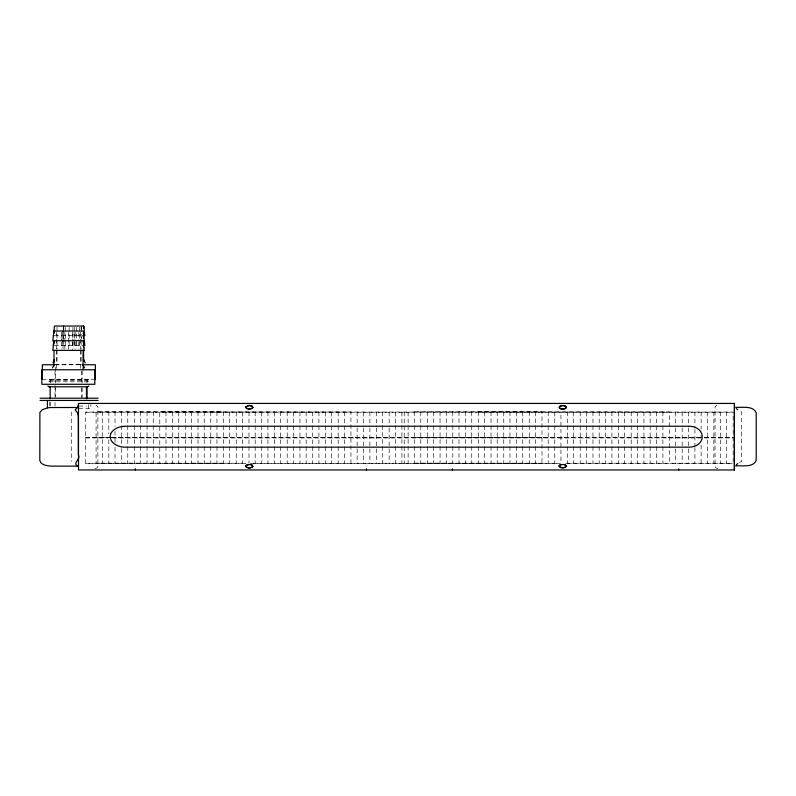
<?xml version="1.0" encoding="UTF-8"?>
<svg xmlns="http://www.w3.org/2000/svg" width="796" height="796" viewBox="0 0 796 796"><rect width="100%" height="100%" fill="white"/><g stroke="black" fill="none" stroke-linecap="round" stroke-linejoin="round"><path stroke-width="0.6" stroke-dasharray="3.98 2.98" d="M49.422 379.384C53.7 381.662 45.571 382.339 49.422 379.384L88.336 379.384L89.441 380.687L88.127 381.791L49.621 381.791M87.013 382.906L87.092 380.18L88.336 379.384M739.554 462.476L741.683 461.501L741.683 411.89L739.554 410.915M716.947 405.025L715.057 406.816L715.057 466.575L716.052 467.949L718.042 468.665M94.903 468.665L96.883 467.949L97.888 466.575L97.888 406.816L95.998 405.025M54.546 335.713L82.754 335.713M54.546 345.394L82.754 345.394M55.491 364.727L81.65 364.727M54.904 364.757L82.028 364.757M42.357 379.274L95.371 379.274M49.521 380.587L88.227 380.587M79.073 406.069L86.466 406.069M78.754 408.338L90.834 408.338L90.834 404.557M414.567 411.751L541.996 411.821L541.996 463.332M478.287 411.88L669.426 411.96L669.426 463.471M85.719 412.238L733.146 412.228M96.077 437.452L108.823 437.442M111.301 437.511L223.507 437.521M414.567 437.501L541.996 437.511M85.719 437.561L110.544 437.561M111.788 437.561L703.356 437.551M704.599 437.551L733.146 437.551M85.719 437.74L110.544 437.74M111.788 437.74L703.356 437.73M704.39 437.72L733.146 437.72M85.719 437.929L108.057 437.929M113.022 437.929L703.356 437.919M704.599 437.919L733.146 437.919M223.507 463.202L96.077 463.153L96.077 411.751L223.507 411.821L223.507 463.342M414.567 463.113L541.996 463.202M85.719 463.242L245.845 463.242M250.233 463.302L560.951 463.272L560.951 411.89M565.578 463.232L733.146 463.232M245.845 463.431L85.719 463.431L85.719 412.069L733.146 412.069L733.146 463.471L565.578 463.421M253.287 463.431L559.369 463.421M88.127 381.791L87.023 380.488M65.421 345.394L65.371 327.236M64.874 349.185L64.834 332.25M69.153 345.394L69.133 327.236M68.605 349.185L68.595 332.25M726.609 412.03L726.609 463.471M720.4 412.03L720.4 463.471M713.863 412.03L713.863 463.471M707.664 412.03L707.664 463.471M701.127 412.03L701.127 429.233M701.127 435.273L701.127 437.79M701.127 445.054L701.127 463.471M694.918 412.03L694.918 428.009M694.918 429.233L694.918 446.357M694.918 447.501L694.918 463.471M688.381 412.03L688.381 426.785M688.381 427.93L688.381 463.471M682.172 412.03L682.172 426.785M682.172 427.93L682.172 463.471M675.635 412.03L675.635 426.785M675.635 427.93L675.635 463.471M662.899 411.96L662.899 463.401M656.69 411.96L656.69 463.401M650.153 411.96L650.153 463.401M643.944 411.96L643.944 463.401M637.407 411.96L637.407 463.401M631.198 411.96L631.198 463.401M624.671 411.96L624.671 463.401M618.462 411.96L618.462 463.401M611.925 411.96L611.925 463.401M605.716 411.89L605.716 463.401M599.179 411.89L599.179 463.332M592.97 411.89L592.97 463.332M586.433 411.89L586.433 463.332M580.224 411.89L580.224 463.332M573.697 411.89L573.697 463.332M567.488 411.89L567.488 463.332M554.742 411.89L554.742 463.332M548.205 411.89L548.205 463.332M535.469 411.811L535.469 463.262M529.26 411.811L529.26 463.262M522.723 411.811L522.723 463.262M516.514 411.811L516.514 463.262M509.977 411.811L509.977 463.262M503.769 411.811L503.769 463.262M497.231 411.811L497.231 463.262M491.032 411.811L491.032 463.262M484.495 411.811L484.495 463.262M478.287 411.741L478.287 463.262M471.749 411.741L471.749 463.182M465.541 411.741L465.541 463.182M459.003 411.741L459.003 463.182M452.795 411.741L452.795 463.182M446.267 411.741L446.267 463.182M440.059 411.741L440.059 463.182M433.522 411.741L433.522 463.182M427.313 411.741L427.313 463.182M420.776 411.741L420.776 463.182M414.567 411.741L414.646 463.481M408.119 412.039L408.119 424.348M408.119 425.492L408.119 463.481M404.209 412.069L404.209 463.401M401.91 412.039L401.91 424.348M401.91 425.492L401.91 463.481M395.373 412.039L395.373 424.348M395.373 425.492L395.373 463.481M389.164 412.039L389.164 426.795M389.164 427.94L389.164 463.481M382.627 412.039L382.627 424.348M382.627 425.492L382.627 463.481M376.418 412.039L376.418 426.795M376.418 427.94L376.418 463.481M369.891 412.039L369.891 426.795M369.891 427.94L369.891 463.481M363.682 412.039L363.682 426.795M363.682 427.94L363.682 463.481M357.145 412.039L357.145 426.795M357.145 427.94L357.145 463.481M350.936 463.481L350.936 411.97L159.787 411.86L159.787 463.262M344.399 411.97L344.399 463.411M338.191 411.97L338.191 463.411M331.653 411.97L331.653 463.411M325.455 411.97L325.455 463.411M318.917 411.97L318.917 463.411M312.709 411.97L312.709 463.411M306.171 411.97L306.171 463.411M299.963 411.97L299.963 463.411M293.425 411.97L293.425 463.411M287.217 411.9L287.217 463.411M280.69 411.9L280.69 463.342M274.481 411.9L274.481 463.342M267.944 411.9L267.944 463.342M261.735 411.9L261.735 463.342M255.198 411.9L255.198 463.342M248.989 411.9L248.989 463.342M242.462 411.9L242.462 463.342M236.253 411.9L236.253 463.342M229.716 411.9L229.716 463.342M216.97 411.821L216.97 463.262M210.761 411.821L210.761 463.262M204.224 411.821L204.224 463.262M198.015 411.821L198.015 463.262M191.488 411.821L191.488 463.262M185.279 411.821L185.279 463.262M178.742 411.821L178.742 463.262M172.533 411.821L172.533 463.262M165.996 411.821L165.996 463.262M153.26 411.751L153.26 463.192M147.051 411.751L147.051 463.192M140.514 411.751L140.514 463.192M134.305 411.751L134.305 463.192M127.768 411.751L127.768 463.192M121.559 411.751L121.559 447.292M121.559 448.447L121.559 463.192M115.022 411.751L115.022 426.497M115.022 431.323L115.022 442.357M115.022 447.223L115.022 463.192M108.823 411.751L108.823 433.84M108.823 439.88L108.823 463.192M102.286 411.751L102.286 463.192M88.396 404.557L88.396 408.338M82.177 370.807L82.177 379.274M82.177 380.488L82.177 382.906M82.177 387.751L82.177 397.433M81.689 326.032L81.689 329.663M81.689 336.917L81.689 339.345M81.64 370.976L81.64 383.075M81.64 387.911L81.64 397.592M81.112 327.236L81.152 349.185M81.112 350.23L81.112 364.757M80.565 332.25L80.565 349.185M80.565 350.399L80.565 368.548M79.391 327.236L79.391 345.394M78.854 332.25L78.854 339.504M78.854 341.932L78.854 349.185M76.386 327.236L76.386 345.394M75.849 332.25L75.849 339.504M75.849 341.932L75.849 349.185M74.605 327.236L74.605 345.394M74.068 332.25L74.068 340.718M74.068 341.932L74.068 349.185M72.894 327.236L72.894 345.394M72.346 332.25L72.346 340.718M72.346 341.932L72.346 350.399M71.262 411.89L71.262 461.501M63.561 335.713L63.561 339.345M63.013 335.882L63.013 339.504M63.013 345.554L63.013 349.185M61.869 335.713L61.869 339.345M61.322 332.25L61.322 340.718M61.322 341.932L61.322 349.185M57.023 327.236L57.023 349.026M57.023 350.23L57.023 364.757M56.486 332.25L56.486 349.185M56.486 350.399L56.486 368.548M55.551 367.175L55.551 379.274M55.551 380.488L55.551 382.906M55.551 387.751L55.551 397.433M55.014 370.976L55.014 383.075M55.014 385.493L55.014 397.592M55.014 402.438L55.014 406.069M50.725 380.488L50.725 382.906M50.178 402.438L50.178 406.069M49.84 401.642L49.84 406.398"/><path stroke-width="1.19" d="M83.053 364.916L83.082 350.399M83.59 361.125L83.61 350.23M83.62 347.812L83.132 345.394M83.182 369.762L83.222 364.618M78.525 404.557L77.67 407.293L75.152 409.89L77.67 412.975L78.306 416.497L78.366 454.854C81.063 459.71 71.859 463.073 77.69 466.128L51.899 466.128C47.66 465.899 41.054 465.451 39.8 460.486L39.9 412.388L42.297 409.691L47.272 407.92M53.909 340.549L53.352 345.394L53.899 345.394M88.834 386L87.59 386.796L49.083 386.796L47.84 386M53.362 366.359L52.387 367.881M52.924 362.876L54.377 359.613L54.387 361.673M559.648 406.278C557.578 409.612 564.782 410.149 566.235 407.95L566.344 407.512C565.11 405.174 560.931 405.343 559.2 407.104L559.24 407.562C560.961 409.333 565.13 409.492 566.394 407.174L565.936 406.318M736.32 464.794L737.763 463.58M49.899 386.378L49.083 386.796M560.971 464.386L559.628 465.003L559.25 466.287C560.971 468.038 565.15 468.207 566.394 465.879L564.603 464.406M560.235 405.93L561.877 405.502M248.034 464.486L246.511 465.003L245.725 466.237C247.218 468.346 251.327 468.317 252.919 466.327L252.272 465.073L250.81 464.516M248.163 405.542L245.715 407.254C247.118 409.452 251.238 409.363 252.899 407.472L252.352 406.199L250.332 405.532M50.307 407.542L47.402 407.9L47.402 400.448M50.317 407.542L78.525 407.492M53.352 335.713L53.899 335.713M83.132 335.713L83.62 338.131M84.296 335.713L84.844 335.713L83.739 326.032L54.456 326.032L52.815 340.718L84.296 340.718M84.296 345.394L84.844 345.394L83.202 331.036L53.919 331.036L54.009 333.454M54.486 364.757L42.357 364.757L42.357 379.274M82.247 364.757L95.371 364.757L95.371 379.274M40.079 398.189L98.167 398.189M40.079 400.448L98.167 400.448M734.419 403.433L78.476 403.423L78.525 469.958L734.419 469.958L734.419 403.433L734.37 469.958M735.623 407.263C741.733 407.88 753.305 405.214 756.2 412.905L756.2 460.267C753.305 467.949 741.733 465.292 735.623 465.899M563.757 405.522L565.369 405.97M87.59 386.796L86.764 386.378M737.763 409.811L736.32 408.597M85.202 362.876L83.759 359.613M84.665 367.881L83.689 366.359M83.202 340.718L84.296 350.399L52.815 350.399L53.919 340.718L54.038 343.136M678.709 468.834L678.749 469.958M452.417 468.834L452.456 469.958M366.488 468.834L366.538 469.958M135.36 468.834L135.4 469.958M87.013 386.538L87.013 398.637M86.466 386.707L86.466 398.806M63.561 326.032L63.561 329.663M63.013 331.036L63.013 334.668M63.013 340.718L63.013 344.35M54.009 350.399L54.009 366.13M50.178 386.707L50.178 398.806M110.614 433.979C108.017 442.417 118.306 447.511 125.38 447.173L687.465 447.173C707.137 447.859 707.137 425.532 687.465 426.218L125.38 426.218C119.679 426.318 113.181 428.447 110.614 433.979M559.2 465.829L559.091 466.267C560.344 468.585 564.513 468.426 566.235 466.655L566.344 466.217C565.09 463.899 560.921 464.058 559.2 465.829M245.855 465.7L245.725 466.565C247.387 468.466 251.516 468.555 252.909 466.356L252.024 465.133L249.536 464.556L245.855 465.7M245.904 406.716L245.705 407.592C247.297 409.572 251.407 409.612 252.899 407.502L252.113 406.259L249.675 405.642L245.904 406.716M94.823 369.762L41.82 369.762L41.82 384.279L94.823 384.279L94.823 369.762M83.6 328.45L83.59 326.032L83.62 328.45"/></g></svg>
